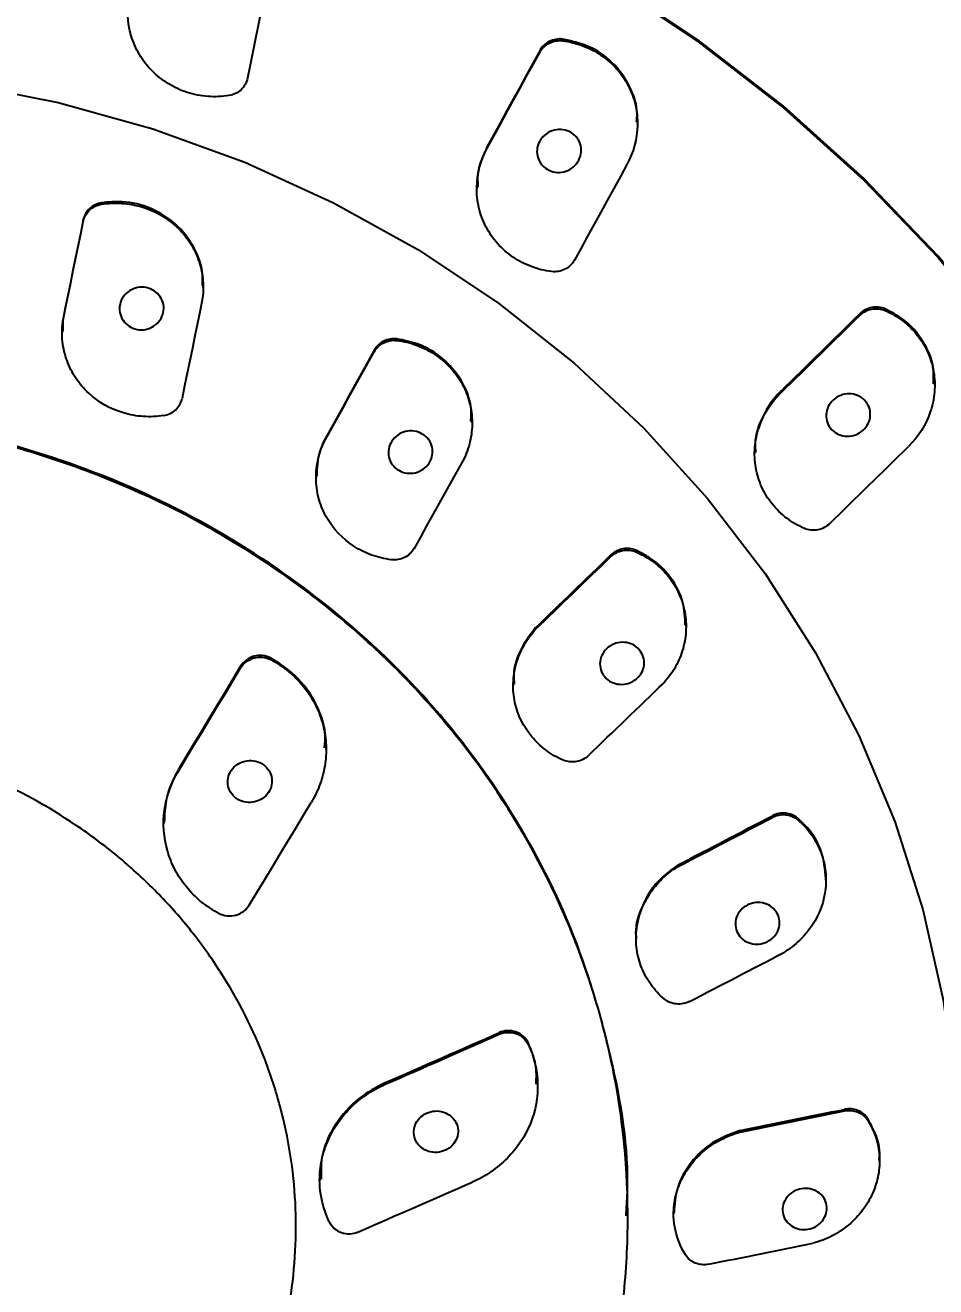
# Model space of a CAD drawing. Header units: millimetres. Extents: x 789 to 1209, y -1278 to -684.
# Drawn here: x 940.89 to 956.12, y -772.09 to -750.98 of the extents above; entities that cross this region are included whole.
import ezdxf

# ---------------------------------------------------------------- set-up
doc = ezdxf.new("R2010")
doc.units = ezdxf.units.MM
doc.header["$LTSCALE"] = 0.1
doc.layers.get('0').update_dxf_attribs({"lineweight": 13})
doc.layers.add('DIM', color=3, linetype='Continuous', lineweight=9)
doc.styles.get("Standard").update_dxf_attribs({"font": 'arial.ttf'})
doc.dimstyles.new('ISO-25', dxfattribs={"dimtxt": 2.5, "dimasz": 2.5, "dimexe": 1.25, "dimexo": 0.625, "dimtad": 1, "dimlfac": 1.333333, "dimtxsty": 'Standard', "dimcen": 2.5, "dimadec": 0, "dimazin": 0, "dimtfac": 1, "dimtmove": 0, "dimatfit": 3, "dimfxl": 0, "dimarcsym": 0})

# ---------------------------------------------------------------- blocks, each defined once
blk = doc.blocks.new('*D17')
at = {"layer": 'Defpoints', "color": 0}
for p in [(900.052, -721.185), (973.025, -768.853), (900.052, -770.21)]:
    blk.add_point(p, dxfattribs=at)
at = {"layer": 'DIM', "color": 0, "linetype": 'ByBlock', "lineweight": -2}
for p, q in [((900.052, -769.585), (900.052, -719.935)), ((973.025, -768.228), (973.025, -719.935)), ((969.025, -721.185), (904.052, -721.185))]:
    blk.add_line(p, q, dxfattribs=at)
at = {"layer": 'DIM', "color": 0}
for points in [[(904.052, -720.519), (904.052, -721.852), (900.052, -721.185)], [(969.025, -720.519), (969.025, -721.852), (973.025, -721.185)]]:
    blk.add_solid(points, dxfattribs=at)
at = {"layer": 'DIM', "color": 0, "insert": (924.73, -718.518), "char_height": 4, "attachment_point": 5}
blk.add_mtext('97', dxfattribs=at)
blk = doc.blocks.new('*D20')
at = {"layer": 'Defpoints', "color": 0}
for p in [(936.602, -731.925), (975.867, -731.925), (946.715, -906.804)]:
    blk.add_point(p, dxfattribs=at)
at = {"layer": 'DIM', "color": 0, "linetype": 'ByBlock', "lineweight": -2}
for p, q in [((937.227, -731.925), (977.117, -731.925)), ((975.867, -902.804), (975.867, -735.925)), ((947.34, -906.804), (977.117, -906.804))]:
    blk.add_line(p, q, dxfattribs=at)
at = {"layer": 'DIM', "color": 0}
for points in [[(975.2, -735.925), (976.533, -735.925), (975.867, -731.925)], [(975.2, -902.804), (976.533, -902.804), (975.867, -906.804)]]:
    blk.add_solid(points, dxfattribs=at)
at = {"layer": 'DIM', "color": 0, "insert": (973.2, -819.364), "char_height": 4, "attachment_point": 5, "rotation": 90}
blk.add_mtext('228', dxfattribs=at)

msp = doc.modelspace()

# ---------------------------------------------------------------- linework, layer by layer
at = {"color": 7, "linetype": 'Continuous', "lineweight": 25}
for p, q in [((949.88, -751.241), (949.88, -751.214)), ((949.497, -751.435), (949.497, -751.409)), ((951.133, -752.628), (951.133, -752.601)), ((948.621, -753.037), (948.621, -753.01)), ((948.444, -753.693), (948.444, -753.72)), ((942.17, -753.976), (942.17, -753.95)), ((941.862, -754.264), (941.862, -754.238)), ((943.87, -755.369), (943.87, -755.342)), ((955.274, -755.754), (955.274, -755.727)), ((941.519, -755.922), (941.521, -756.097)), ((941.519, -755.949), (941.519, -755.922)), ((954.852, -755.835), (954.852, -755.809)), ((941.507, -756.097), (941.507, -756.124)), ((947.109, -756.256), (947.109, -756.229)), ((946.728, -756.447), (946.728, -756.42)), ((956.106, -757.004), (956.106, -756.978)), ((953.534, -757.128), (953.534, -757.101)), ((948.367, -757.635), (948.367, -757.609)), ((945.886, -757.964), (945.886, -757.938)), ((953.093, -758.126), (953.093, -758.153)), ((945.756, -758.521), (945.756, -758.548)), ((951.108, -759.793), (951.108, -759.766)), ((950.688, -759.871), (950.688, -759.844)), ((951.945, -761.041), (951.945, -761.014)), ((949.423, -761.092), (949.423, -761.065)), ((945, -761.595), (945, -761.569)), ((944.494, -761.732), (944.494, -761.706)), ((949.054, -762.004), (949.054, -762.031)), ((945.925, -763.097), (945.925, -763.07)), ((943.454, -763.459), (943.454, -763.432)), ((953.391, -764.233), (953.391, -764.206)), ((943.206, -764.317), (943.206, -764.344)), ((953.814, -764.273), (953.814, -764.247)), ((951.815, -765.054), (951.815, -765.028)), ((954.286, -765.282), (954.286, -765.256)), ((951.109, -766.238), (951.109, -766.264)), ((948.815, -767.863), (948.815, -767.837)), ((949.304, -768.028), (949.304, -768.001)), ((946.914, -768.699), (946.914, -768.672)), ((949.464, -768.721), (949.464, -768.694)), ((954.597, -769.145), (954.597, -769.118)), ((954.984, -769.299), (954.984, -769.273)), ((952.85, -769.499), (952.85, -769.472)), ((955.182, -769.984), (955.182, -769.957)), ((945.817, -770.283), (945.817, -770.31)), ((950.97, -770.929), (950.97, -770.903)), ((951.737, -770.844), (951.737, -770.871)), ((945.42, -771.078), (945.42, -771.052))]:
    msp.add_line(p, q, dxfattribs=at)
at = {"color": 7, "linetype": 'Continuous', "lineweight": 25, "flags": 128}
for points in [[(962.07, -770.089), (962.053, -769.219), (961.917, -767.483), (961.646, -765.76), (961.24, -764.061), (960.703, -762.394), (960.037, -760.768), (959.245, -759.191), (958.332, -757.673), (957.304, -756.221), (956.164, -754.843), (954.919, -753.547), (953.577, -752.338), (952.143, -751.225), (950.627, -750.212), (949.035, -749.305), (947.377, -748.509), (945.66, -747.828), (943.895, -747.266), (942.091, -746.825), (940.257, -746.509), (938.404, -746.319), (936.54, -746.255)], [(944.967, -750.097), (944.923, -750.319), (944.878, -750.541), (944.833, -750.762), (944.789, -750.984), (944.744, -751.205), (944.699, -751.426), (944.655, -751.648), (944.61, -751.869)], [(950.627, -750.238), (952.143, -751.251), (953.577, -752.365), (954.919, -753.573), (956.164, -754.87), (957.304, -756.248), (958.332, -757.7), (959.245, -759.218), (960.037, -760.795), (960.703, -762.421), (961.24, -764.088), (961.646, -765.787), (961.917, -767.509), (962.053, -769.246), (962.053, -770.987), (961.917, -772.723)], [(949.497, -751.409), (949.388, -751.609), (949.278, -751.81), (949.169, -752.01), (949.059, -752.21), (948.95, -752.41), (948.84, -752.61), (948.73, -752.81), (948.621, -753.01)], [(948.621, -753.037), (948.73, -752.837), (948.84, -752.637), (948.95, -752.437), (949.059, -752.237), (949.169, -752.037), (949.278, -751.836), (949.388, -751.636), (949.497, -751.435)], [(939.829, -751.958), (941.445, -752.274), (943.028, -752.714), (944.566, -753.275), (946.05, -753.952), (947.468, -754.741), (948.812, -755.637), (950.072, -756.633), (951.24, -757.723), (952.307, -758.9), (953.267, -760.154), (954.112, -761.479), (954.837, -762.864), (955.438, -764.3), (955.909, -765.777), (956.248, -767.286), (956.452, -768.816), (956.52, -770.356), (956.452, -771.897), (956.248, -773.427)], [(950.956, -753.312), (950.847, -753.512), (950.737, -753.712), (950.628, -753.911), (950.518, -754.111), (950.409, -754.311), (950.299, -754.511), (950.189, -754.71), (950.08, -754.91)], [(941.862, -754.238), (941.819, -754.448), (941.776, -754.659), (941.733, -754.87), (941.69, -755.08), (941.647, -755.291), (941.605, -755.501), (941.562, -755.712), (941.519, -755.922)], [(941.519, -755.949), (941.562, -755.738), (941.605, -755.528), (941.647, -755.317), (941.69, -755.107), (941.733, -754.896), (941.776, -754.686), (941.819, -754.475), (941.862, -754.264)], [(943.858, -755.544), (943.816, -755.754), (943.773, -755.965), (943.73, -756.175), (943.687, -756.385), (943.644, -756.595), (943.601, -756.805), (943.558, -757.015), (943.515, -757.225)], [(946.728, -756.42), (946.622, -756.61), (946.517, -756.8), (946.412, -756.99), (946.307, -757.179), (946.202, -757.369), (946.096, -757.559), (945.991, -757.748), (945.886, -757.938)], [(945.886, -757.964), (945.991, -757.775), (946.096, -757.585), (946.202, -757.396), (946.307, -757.206), (946.412, -757.016), (946.517, -756.826), (946.622, -756.636), (946.728, -756.447)], [(948.237, -758.22), (948.132, -758.409), (948.027, -758.599), (947.922, -758.788), (947.817, -758.978), (947.711, -759.167), (947.606, -759.356), (947.501, -759.545), (947.396, -759.734)], [(944.494, -761.706), (944.364, -761.922), (944.234, -762.138), (944.104, -762.354), (943.974, -762.57), (943.844, -762.786), (943.714, -763.001), (943.584, -763.217), (943.454, -763.432)], [(943.454, -763.459), (943.584, -763.243), (943.714, -763.028), (943.844, -762.812), (943.974, -762.596), (944.104, -762.38), (944.234, -762.165), (944.364, -761.948), (944.494, -761.732)], [(944.636, -765.704), (944.766, -765.49), (944.897, -765.275), (945.027, -765.06), (945.157, -764.845), (945.287, -764.63), (945.417, -764.414), (945.547, -764.199), (945.677, -763.984)]]:
    msp.add_lwpolyline(points, dxfattribs=at)
at = {"color": 7, "linetype": 'Continuous', "lineweight": 25}
for centre, radius, start, end in [((446.906, -239.307), 724.419, 314.375513, 314.521525), ((446.937, -239.357), 724.381, 314.375021, 314.521039), ((450.233, -242.595), 721.897, 314.292178, 314.438492), ((456.689, -249.349), 710.381, 313.917355, 314.059184), ((456.685, -249.363), 710.392, 313.91684, 314.058665), ((459.227, -251.86), 708.965, 313.842471, 313.984404), ((680.976, -243.357), 587.787, 297.43733, 297.610599), ((677.877, -237.423), 594.506, 297.437679, 297.608989), ((678.896, -239.239), 594.517, 297.346897, 297.518062), ((718.82, -246.865), 569.482, 293.61133, 293.82023), ((718.811, -246.859), 569.515, 293.61079, 293.81967), ((847.191, -243.015), 536.955, 281.34839, 281.53864), ((847.448, -244.261), 535.709, 281.34713, 281.53781), ((719.911, -249.188), 569.024, 293.46233, 293.67116), ((847.622, -245.22), 536.799, 281.24729, 281.43752)]:
    msp.add_arc(centre, radius, start, end, dxfattribs=at)
at = {"color": 7, "linetype": 'Continuous'}
for points, knots in [([(972.945, -767.212), (973.03, -766.152), (973.034, -766.051), (973.04, -765.84), (973.042, -765.728), (973.044, -765.394), (973.041, -765.174), (973.019, -764.523), (972.99, -764.101), (972.92, -763.338), (972.882, -762.996), (972.801, -762.319), (972.757, -761.979), (972.612, -760.953), (972.496, -760.262), (972.209, -758.875), (972.041, -758.188), (971.539, -756.39), (971.169, -755.291), (970.31, -753.127), (969.822, -752.065), (968.735, -749.995), (968.136, -748.987), (966.183, -746.055), (964.67, -744.226), (961.289, -740.892), (959.421, -739.388), (955.09, -736.556), (952.581, -735.293), (948.681, -733.848), (947.38, -733.443), (945.142, -732.877), (944.218, -732.68), (942.502, -732.374), (941.706, -732.256), (940.312, -732.1), (939.715, -732.05), (938.547, -731.982), (937.975, -731.962), (937.141, -731.938), (936.87, -731.931), (936.602, -731.925)], [0.0007474, 0.0007474, 0.0007474, 0.0007474, 0.0056242, 0.0056242, 0.0112484, 0.0112484, 0.0224968, 0.0224968, 0.0449937, 0.0449937, 0.0644598, 0.0644598, 0.083926, 0.083926, 0.1228583, 0.1228583, 0.1617906, 0.1617906, 0.2259615, 0.2259615, 0.2901324, 0.2901324, 0.3543033, 0.3543033, 0.4826451, 0.4826451, 0.6109869, 0.6109869, 0.759405, 0.759405, 0.8312326, 0.8312326, 0.8811323, 0.8811323, 0.9233905, 0.9233905, 0.9541634, 0.9541634, 0.9849363, 0.9849363, 1, 1, 1, 1]), ([(965.772, -790.106), (967.514, -787.92), (968.975, -785.537), (971.392, -780.213), (972.264, -777.242), (973.142, -771.183), (973.144, -768.098), (972.281, -762.037), (971.413, -759.064), (968.876, -753.443), (967.205, -750.796), (963.186, -746.015), (960.837, -743.881), (955.631, -740.27), (952.773, -738.795), (946.75, -736.599), (943.584, -735.879), (937.165, -735.243), (933.909, -735.327), (927.536, -736.292), (924.416, -737.174), (918.529, -739.677), (915.76, -741.299), (910.772, -745.173), (908.55, -747.428), (905.134, -751.987), (903.827, -754.221), (901.77, -758.905), (901.018, -761.357), (900.11, -766.36), (899.954, -768.908), (900.275, -774.531), (900.901, -777.594), (902.999, -783.451), (904.473, -786.241), (906.634, -789.238), (906.965, -789.675), (907.307, -790.105)], [0, 0, 0, 0, 0.054009, 0.054009, 0.114305, 0.114305, 0.174602, 0.174602, 0.234899, 0.234899, 0.295196, 0.295196, 0.355492, 0.355492, 0.415789, 0.415789, 0.476086, 0.476086, 0.536382, 0.536382, 0.596679, 0.596679, 0.656976, 0.656976, 0.717273, 0.717273, 0.767318, 0.767318, 0.817363, 0.817363, 0.867408, 0.867408, 0.928397, 0.928397, 0.989385, 0.989385, 1, 1, 1, 1])]:
    msp.add_open_spline(points, degree=3, knots=knots, dxfattribs=at)
at = {"color": 7, "linetype": 'Continuous', "lineweight": 25}
for points, knots in [([(963.817, -788.548), (965.685, -786.203), (967.204, -783.615), (969.429, -778.151), (970.134, -775.275), (970.678, -769.451), (970.516, -766.505), (969.338, -760.764), (968.321, -757.97), (965.51, -752.747), (963.715, -750.318), (959.484, -746.008), (957.048, -744.129), (951.719, -741.06), (948.826, -739.872), (942.802, -738.278), (939.671, -737.871), (933.41, -737.871), (930.28, -738.277), (924.256, -739.872), (921.363, -741.06), (916.033, -744.128), (913.597, -746.008), (909.366, -750.317), (907.571, -752.746), (904.76, -757.969), (903.743, -760.763), (902.564, -766.504), (902.402, -769.45), (902.946, -775.274), (903.651, -778.15), (905.876, -783.614), (907.394, -786.202), (909.263, -788.547)], [0, 0, 0, 0, 0.0625, 0.0625, 0.125, 0.125, 0.1875, 0.1875, 0.25, 0.25, 0.3125, 0.3125, 0.375, 0.375, 0.4375, 0.4375, 0.5, 0.5, 0.5625, 0.5625, 0.625, 0.625, 0.6875, 0.6875, 0.75, 0.75, 0.8125, 0.8125, 0.875, 0.875, 0.9375, 0.9375, 1, 1, 1, 1]), ([(944.3, -752.159), (944.183, -752.178), (944.065, -752.182), (943.83, -752.164), (943.713, -752.141), (943.491, -752.07), (943.383, -752.02), (943.184, -751.898), (943.094, -751.826), (942.931, -751.662), (942.86, -751.57), (942.743, -751.373), (942.697, -751.266), (942.599, -750.939), (942.589, -750.704), (942.634, -750.48)], [0, 0, 0, 0, 0.125, 0.125, 0.25, 0.25, 0.375, 0.375, 0.5, 0.5, 0.625, 0.625, 0.75, 0.75, 1, 1, 1, 1]), ([(949.88, -751.214), (949.804, -751.205), (949.726, -751.219), (949.59, -751.288), (949.534, -751.342), (949.497, -751.409)], [0, 0, 0, 0, 0.5, 0.5, 1, 1, 1, 1]), ([(949.497, -751.435), (949.534, -751.369), (949.59, -751.315), (949.726, -751.246), (949.804, -751.231), (949.88, -751.241)], [0, 0, 0, 0, 0.5, 0.5, 1, 1, 1, 1]), ([(951.116, -752.6), (951.121, -752.554), (951.143, -752.346), (951.013, -751.985), (950.734, -751.591), (950.335, -751.312), (950.027, -751.246), (949.88, -751.214)], [0, 0, 0, 0, 0.068898, 0.308833, 0.547063, 0.783774, 1, 1, 1, 1]), ([(949.88, -751.241), (949.998, -751.256), (950.111, -751.284), (950.329, -751.366), (950.433, -751.42), (950.623, -751.551), (950.71, -751.628), (950.863, -751.8), (950.927, -751.893), (951.032, -752.096), (951.072, -752.204), (951.123, -752.425), (951.135, -752.54), (951.129, -752.881), (951.067, -753.109), (950.956, -753.312)], [0, 0, 0, 0, 0.125, 0.125, 0.25, 0.25, 0.375, 0.375, 0.5, 0.5, 0.625, 0.625, 0.75, 0.75, 1, 1, 1, 1]), ([(944.61, -751.869), (944.595, -751.942), (944.557, -752.009), (944.448, -752.113), (944.376, -752.148), (944.3, -752.159)], [0, 0, 0, 0, 0.5, 0.5, 1, 1, 1, 1]), ([(949.757, -753.439), (949.66, -753.425), (949.573, -753.372), (949.462, -753.221), (949.44, -753.122), (949.475, -752.938), (949.53, -752.852), (949.69, -752.74), (949.791, -752.716), (949.982, -752.744), (950.07, -752.797), (950.181, -752.948), (950.203, -753.046), (950.168, -753.233), (950.112, -753.318), (949.954, -753.429), (949.853, -753.453), (949.757, -753.439)], [0, 0, 0, 0, 0.125, 0.125, 0.25, 0.25, 0.375, 0.375, 0.5, 0.5, 0.625, 0.625, 0.75, 0.75, 0.875, 0.875, 1, 1, 1, 1]), ([(948.621, -753.01), (948.55, -753.158), (948.445, -753.378), (948.46, -753.615), (948.465, -753.693)], [0, 0, 0, 0, 0.671093, 1, 1, 1, 1]), ([(949.697, -755.103), (949.58, -755.088), (949.466, -755.06), (949.249, -754.979), (949.144, -754.924), (948.954, -754.794), (948.867, -754.718), (948.715, -754.546), (948.65, -754.453), (948.545, -754.25), (948.506, -754.143), (948.454, -753.923), (948.442, -753.808), (948.449, -753.467), (948.51, -753.239), (948.621, -753.037)], [0, 0, 0, 0, 0.125, 0.125, 0.25, 0.25, 0.375, 0.375, 0.5, 0.5, 0.625, 0.625, 0.75, 0.75, 1, 1, 1, 1]), ([(942.17, -753.95), (942.094, -753.962), (942.024, -753.996), (941.915, -754.098), (941.877, -754.165), (941.862, -754.238)], [0, 0, 0, 0, 0.5, 0.5, 1, 1, 1, 1]), ([(941.862, -754.264), (941.877, -754.192), (941.914, -754.125), (942.024, -754.023), (942.094, -753.988), (942.17, -753.976)], [0, 0, 0, 0, 0.5, 0.5, 1, 1, 1, 1]), ([(943.857, -755.342), (943.859, -755.277), (943.866, -755.051), (943.727, -754.678), (943.427, -754.29), (943.005, -754.025), (942.564, -753.915), (942.284, -753.94), (942.17, -753.95)], [0, 0, 0, 0, 0.080063, 0.277126, 0.473709, 0.669501, 0.864704, 1, 1, 1, 1]), ([(942.17, -753.976), (942.284, -753.959), (942.397, -753.954), (942.623, -753.969), (942.737, -753.99), (943.06, -754.087), (943.261, -754.201), (943.505, -754.428), (943.577, -754.514), (943.699, -754.696), (943.749, -754.795), (943.824, -755.002), (943.849, -755.108), (943.873, -755.325), (943.872, -755.436), (943.858, -755.544)], [0, 0, 0, 0, 0.125, 0.125, 0.25, 0.25, 0.5, 0.5, 0.625, 0.625, 0.75, 0.75, 0.875, 0.875, 1, 1, 1, 1]), ([(950.08, -754.91), (950.044, -754.975), (949.987, -755.029), (949.851, -755.098), (949.773, -755.112), (949.697, -755.103)], [0, 0, 0, 0, 0.5, 0.5, 1, 1, 1, 1]), ([(942.629, -756.016), (942.548, -755.964), (942.492, -755.88), (942.457, -755.698), (942.479, -755.599), (942.588, -755.445), (942.674, -755.389), (942.866, -755.352), (942.968, -755.372), (943.128, -755.476), (943.185, -755.56), (943.22, -755.742), (943.199, -755.84), (943.088, -755.996), (943.001, -756.052), (942.811, -756.088), (942.709, -756.069), (942.629, -756.016)], [0, 0, 0, 0, 0.125, 0.125, 0.25, 0.25, 0.375, 0.375, 0.5, 0.5, 0.625, 0.625, 0.75, 0.75, 0.875, 0.875, 1, 1, 1, 1]), ([(955.274, -755.727), (955.204, -755.697), (955.127, -755.689), (954.977, -755.718), (954.906, -755.755), (954.852, -755.809)], [0, 0, 0, 0, 0.5, 0.5, 1, 1, 1, 1]), ([(954.852, -755.835), (954.906, -755.782), (954.976, -755.745), (955.126, -755.716), (955.204, -755.724), (955.274, -755.754)], [0, 0, 0, 0, 0.5, 0.5, 1, 1, 1, 1]), ([(956.085, -756.978), (956.088, -756.884), (956.094, -756.629), (955.917, -756.246), (955.628, -755.912), (955.379, -755.782), (955.274, -755.727)], [0, 0, 0, 0, 0.17817, 0.479768, 0.779588, 1, 1, 1, 1]), ([(955.274, -755.754), (955.381, -755.8), (955.479, -755.858), (955.661, -755.997), (955.744, -756.078), (955.884, -756.254), (955.943, -756.352), (956.035, -756.558), (956.068, -756.666), (956.106, -756.888), (956.11, -757.003), (956.092, -757.228), (956.068, -757.342), (955.959, -757.666), (955.831, -757.868), (955.664, -758.031)], [0, 0, 0, 0, 0.125, 0.125, 0.25, 0.25, 0.375, 0.375, 0.5, 0.5, 0.625, 0.625, 0.75, 0.75, 1, 1, 1, 1]), ([(943.207, -757.512), (943.094, -757.53), (942.98, -757.535), (942.754, -757.52), (942.641, -757.499), (942.317, -757.403), (942.117, -757.289), (941.873, -757.063), (941.8, -756.977), (941.678, -756.795), (941.628, -756.696), (941.553, -756.49), (941.528, -756.384), (941.504, -756.167), (941.505, -756.057), (941.519, -755.949)], [0, 0, 0, 0, 0.125, 0.125, 0.25, 0.25, 0.5, 0.5, 0.625, 0.625, 0.75, 0.75, 0.875, 0.875, 1, 1, 1, 1]), ([(947.109, -756.229), (947.033, -756.22), (946.956, -756.233), (946.82, -756.301), (946.764, -756.355), (946.728, -756.42)], [0, 0, 0, 0, 0.5, 0.5, 1, 1, 1, 1]), ([(946.728, -756.447), (946.764, -756.381), (946.82, -756.328), (946.955, -756.26), (947.033, -756.246), (947.109, -756.256)], [0, 0, 0, 0, 0.5, 0.5, 1, 1, 1, 1]), ([(948.346, -757.609), (948.35, -757.529), (948.362, -757.289), (948.201, -756.909), (947.891, -756.538), (947.502, -756.306), (947.224, -756.252), (947.109, -756.229)], [0, 0, 0, 0, 0.118949, 0.357075, 0.594247, 0.830693, 1, 1, 1, 1]), ([(947.109, -756.256), (947.222, -756.27), (947.332, -756.296), (947.542, -756.373), (947.644, -756.424), (947.923, -756.606), (948.079, -756.77), (948.241, -757.054), (948.285, -757.157), (948.344, -757.365), (948.362, -757.473), (948.37, -757.691), (948.362, -757.8), (948.318, -758.014), (948.283, -758.12), (948.237, -758.22)], [0, 0, 0, 0, 0.125, 0.125, 0.25, 0.25, 0.5, 0.5, 0.625, 0.625, 0.75, 0.75, 0.875, 0.875, 1, 1, 1, 1]), ([(943.207, -757.512), (943.283, -757.5), (943.353, -757.466), (943.463, -757.364), (943.501, -757.296), (943.515, -757.225)], [0, 0, 0, 0, 0.5, 0.5, 1, 1, 1, 1]), ([(953.925, -759.401), (953.818, -759.354), (953.719, -759.296), (953.538, -759.159), (953.455, -759.078), (953.315, -758.902), (953.255, -758.804), (953.163, -758.598), (953.131, -758.491), (953.093, -758.269), (953.088, -758.155), (953.106, -757.93), (953.13, -757.817), (953.24, -757.492), (953.367, -757.291), (953.534, -757.128)], [0, 0, 0, 0, 0.125, 0.125, 0.25, 0.25, 0.375, 0.375, 0.5, 0.5, 0.625, 0.625, 0.75, 0.75, 1, 1, 1, 1]), ([(953.534, -757.101), (953.529, -757.106), (953.406, -757.228), (953.215, -757.509), (953.083, -757.874), (953.105, -758.079), (953.11, -758.125)], [0, 0, 0, 0, 0.0184731, 0.4477386, 0.8762711, 1, 1, 1, 1]), ([(954.468, -757.814), (954.384, -757.769), (954.322, -757.69), (954.276, -757.512), (954.292, -757.412), (954.391, -757.25), (954.474, -757.188), (954.663, -757.136), (954.765, -757.147), (954.931, -757.237), (954.994, -757.316), (955.041, -757.494), (955.026, -757.593), (954.925, -757.757), (954.842, -757.819), (954.655, -757.87), (954.552, -757.86), (954.468, -757.814)], [0, 0, 0, 0, 0.125, 0.125, 0.25, 0.25, 0.375, 0.375, 0.5, 0.5, 0.625, 0.625, 0.75, 0.75, 0.875, 0.875, 1, 1, 1, 1]), ([(950.941, -770.901), (950.95, -770.771), (951.014, -769.886), (950.73, -768.244), (950.083, -766.056), (949.007, -764.006), (947.594, -762.149), (945.858, -760.545), (943.864, -759.23), (941.658, -758.252), (939.309, -757.626), (936.88, -757.385), (934.442, -757.52), (932.064, -758.042), (929.811, -758.922), (927.753, -760.149), (925.939, -761.675), (924.433, -763.469), (923.258, -765.469), (922.491, -767.626), (922.112, -769.463), (922.15, -770.561), (922.162, -770.902)], [0, 0, 0, 0, 0.009277, 0.062972, 0.116667, 0.170362, 0.224057, 0.277752, 0.331447, 0.385141, 0.438836, 0.492531, 0.546225, 0.59992, 0.653614, 0.707309, 0.761003, 0.814698, 0.868393, 0.922088, 0.975782, 1, 1, 1, 1]), ([(930.919, -783.326), (930.041, -782.98), (929.214, -782.559), (928.048, -781.82), (927.671, -781.556), (926.943, -780.991), (926.591, -780.689), (925.595, -779.746), (925.005, -779.064), (924.227, -777.962), (923.985, -777.579), (923.543, -776.794), (923.344, -776.394), (922.814, -775.173), (922.547, -774.332), (922.279, -773.028), (922.212, -772.587), (922.127, -771.709), (922.088, -770.832), (922.14, -769.956), (922.214, -769.299), (922.245, -769.08), (922.318, -768.643), (922.361, -768.424), (922.601, -767.339), (922.881, -766.502), (923.43, -765.289), (923.635, -764.892), (924.089, -764.113), (924.337, -763.733), (925.132, -762.641), (925.733, -761.967), (926.742, -761.038), (927.099, -760.741), (927.836, -760.185), (928.217, -759.926), (929.395, -759.203), (930.228, -758.793), (931.551, -758.292), (931.999, -758.146), (932.903, -757.896), (933.36, -757.793), (934.283, -757.628), (934.75, -757.566), (935.692, -757.485), (936.17, -757.467), (937.59, -757.476), (938.525, -757.568), (939.91, -757.834), (940.369, -757.944), (941.279, -758.208), (941.723, -758.36), (943.024, -758.873), (943.85, -759.291), (945.028, -760.035), (945.41, -760.303), (946.136, -760.867), (946.829, -761.462), (947.456, -762.115), (948.05, -762.799), (948.332, -763.158), (949.115, -764.269), (949.553, -765.046), (950.084, -766.265), (950.241, -766.681), (950.443, -767.318), (950.505, -767.533), (950.617, -767.963), (950.668, -768.179), (950.89, -769.26), (950.976, -770.133), (950.967, -771.454), (950.941, -771.899), (950.841, -772.78), (950.769, -773.214), (950.484, -774.503), (950.206, -775.342), (949.651, -776.569), (949.445, -776.968), (948.995, -777.741), (948.75, -778.116), (948.223, -778.842), (947.941, -779.193), (947.336, -779.872), (947.012, -780.2), (946.001, -781.131), (945.27, -781.683), (944.09, -782.408), (943.683, -782.633), (942.84, -783.047), (942.41, -783.233), (941.101, -783.73), (940.2, -783.979), (938.805, -784.23), (938.331, -784.293), (937.389, -784.373), (936.919, -784.392), (935.979, -784.386), (935.509, -784.362), (934.571, -784.271), (934.102, -784.203), (932.703, -783.935), (931.797, -783.673), (930.919, -783.326)], [0, 0, 0, 0, 0.03125, 0.03125, 0.046875, 0.046875, 0.0625, 0.0625, 0.09375, 0.09375, 0.109375, 0.109375, 0.125, 0.125, 0.15625, 0.15625, 0.171875, 0.171875, 0.1875, 0.203125, 0.203125, 0.210937, 0.210937, 0.21875, 0.21875, 0.25, 0.25, 0.265625, 0.265625, 0.28125, 0.28125, 0.3125, 0.3125, 0.328125, 0.328125, 0.34375, 0.34375, 0.375, 0.375, 0.390625, 0.390625, 0.40625, 0.40625, 0.421875, 0.421875, 0.4375, 0.4375, 0.46875, 0.46875, 0.484375, 0.484375, 0.5, 0.5, 0.53125, 0.53125, 0.546875, 0.546875, 0.5625, 0.578125, 0.578125, 0.59375, 0.59375, 0.625, 0.625, 0.640625, 0.640625, 0.648437, 0.648437, 0.65625, 0.65625, 0.6875, 0.6875, 0.703125, 0.703125, 0.71875, 0.71875, 0.75, 0.75, 0.765625, 0.765625, 0.78125, 0.78125, 0.796875, 0.796875, 0.8125, 0.8125, 0.84375, 0.84375, 0.859375, 0.859375, 0.875, 0.875, 0.90625, 0.90625, 0.921875, 0.921875, 0.9375, 0.9375, 0.953125, 0.953125, 0.96875, 0.96875, 1, 1, 1, 1]), ([(947.109, -758.408), (947.032, -758.352), (946.981, -758.266), (946.957, -758.083), (946.985, -757.986), (947.104, -757.837), (947.194, -757.786), (947.387, -757.759), (947.487, -757.784), (947.64, -757.895), (947.692, -757.981), (947.715, -758.164), (947.688, -758.261), (947.568, -758.41), (947.478, -758.461), (947.287, -758.488), (947.186, -758.464), (947.109, -758.408)], [0, 0, 0, 0, 0.125, 0.125, 0.25, 0.25, 0.375, 0.375, 0.5, 0.5, 0.625, 0.625, 0.75, 0.75, 0.875, 0.875, 1, 1, 1, 1]), ([(947.014, -759.924), (946.901, -759.91), (946.792, -759.883), (946.581, -759.807), (946.479, -759.756), (946.201, -759.575), (946.045, -759.411), (945.882, -759.128), (945.839, -759.026), (945.779, -758.818), (945.761, -758.71), (945.753, -758.492), (945.762, -758.384), (945.805, -758.17), (945.84, -758.064), (945.886, -757.964)], [0, 0, 0, 0, 0.125, 0.125, 0.25, 0.25, 0.5, 0.5, 0.625, 0.625, 0.75, 0.75, 0.875, 0.875, 1, 1, 1, 1]), ([(945.886, -757.938), (945.86, -757.998), (945.78, -758.185), (945.772, -758.386), (945.767, -758.522)], [0, 0, 0, 0, 0.325634, 1, 1, 1, 1]), ([(954.347, -759.32), (954.292, -759.374), (954.222, -759.41), (954.073, -759.438), (953.994, -759.43), (953.925, -759.401)], [0, 0, 0, 0, 0.5, 0.5, 1, 1, 1, 1]), ([(947.396, -759.734), (947.36, -759.799), (947.303, -759.852), (947.168, -759.92), (947.09, -759.933), (947.014, -759.924)], [0, 0, 0, 0, 0.5, 0.5, 1, 1, 1, 1]), ([(951.108, -759.766), (951.039, -759.736), (950.962, -759.728), (950.813, -759.756), (950.742, -759.792), (950.688, -759.844)], [0, 0, 0, 0, 0.5, 0.5, 1, 1, 1, 1]), ([(950.688, -759.871), (950.742, -759.818), (950.812, -759.783), (950.961, -759.755), (951.039, -759.763), (951.108, -759.793)], [0, 0, 0, 0, 0.5, 0.5, 1, 1, 1, 1]), ([(951.932, -761.016), (951.927, -760.889), (951.916, -760.604), (951.702, -760.205), (951.409, -759.916), (951.186, -759.805), (951.108, -759.766)], [0, 0, 0, 0, 0.239447, 0.539668, 0.839086, 1, 1, 1, 1]), ([(951.108, -759.793), (951.212, -759.838), (951.307, -759.893), (951.484, -760.024), (951.565, -760.101), (951.774, -760.351), (951.871, -760.551), (951.939, -760.868), (951.948, -760.977), (951.941, -761.193), (951.924, -761.301), (951.865, -761.513), (951.824, -761.614), (951.717, -761.807), (951.651, -761.899), (951.577, -761.982)], [0, 0, 0, 0, 0.125, 0.125, 0.25, 0.25, 0.5, 0.5, 0.625, 0.625, 0.75, 0.75, 0.875, 0.875, 1, 1, 1, 1]), ([(949.891, -763.276), (949.788, -763.232), (949.692, -763.177), (949.516, -763.046), (949.434, -762.969), (949.226, -762.719), (949.128, -762.52), (949.061, -762.204), (949.051, -762.095), (949.058, -761.879), (949.075, -761.771), (949.134, -761.56), (949.176, -761.459), (949.283, -761.266), (949.348, -761.175), (949.423, -761.092)], [0, 0, 0, 0, 0.125, 0.125, 0.25, 0.25, 0.5, 0.5, 0.625, 0.625, 0.75, 0.75, 0.875, 0.875, 1, 1, 1, 1]), ([(949.423, -761.065), (949.343, -761.172), (949.165, -761.409), (949.046, -761.748), (949.067, -761.954), (949.072, -762.003)], [0, 0, 0, 0, 0.385142, 0.854416, 1, 1, 1, 1]), ([(950.73, -761.985), (950.64, -761.951), (950.568, -761.882), (950.496, -761.713), (950.497, -761.613), (950.573, -761.442), (950.646, -761.371), (950.828, -761.297), (950.931, -761.295), (951.109, -761.363), (951.182, -761.432), (951.254, -761.601), (951.254, -761.699), (951.177, -761.872), (951.103, -761.943), (950.924, -762.016), (950.82, -762.019), (950.73, -761.985)], [0, 0, 0, 0, 0.125, 0.125, 0.25, 0.25, 0.375, 0.375, 0.5, 0.5, 0.625, 0.625, 0.75, 0.75, 0.875, 0.875, 1, 1, 1, 1]), ([(945, -761.569), (944.915, -761.524), (944.812, -761.513), (944.626, -761.563), (944.543, -761.625), (944.494, -761.706)], [0, 0, 0, 0, 0.5, 0.5, 1, 1, 1, 1]), ([(944.494, -761.732), (944.543, -761.651), (944.626, -761.59), (944.812, -761.539), (944.916, -761.551), (945, -761.595)], [0, 0, 0, 0, 0.5, 0.5, 1, 1, 1, 1]), ([(945.9, -763.069), (945.906, -762.993), (945.928, -762.719), (945.745, -762.267), (945.417, -761.829), (945.122, -761.645), (945, -761.569)], [0, 0, 0, 0, 0.125328, 0.448757, 0.771666, 1, 1, 1, 1]), ([(945, -761.595), (945.106, -761.652), (945.204, -761.717), (945.385, -761.866), (945.469, -761.95), (945.617, -762.13), (945.68, -762.227), (945.787, -762.431), (945.831, -762.54), (945.893, -762.76), (945.913, -762.873), (945.929, -763.103), (945.925, -763.219), (945.893, -763.446), (945.865, -763.559), (945.787, -763.779), (945.737, -763.884), (945.677, -763.984)], [0, 0, 0, 0, 0.125, 0.125, 0.25, 0.25, 0.375, 0.375, 0.5, 0.5, 0.625, 0.625, 0.75, 0.75, 0.875, 0.875, 1, 1, 1, 1]), ([(932.732, -778.561), (932.202, -778.327), (931.706, -778.047), (931.01, -777.564), (930.786, -777.393), (930.354, -777.027), (930.146, -776.833), (929.561, -776.228), (929.217, -775.794), (928.77, -775.098), (928.632, -774.857), (928.383, -774.363), (928.272, -774.112), (927.981, -773.348), (927.84, -772.825), (927.713, -772.016), (927.684, -771.743), (927.656, -771.202), (927.657, -770.662), (927.715, -770.124), (927.8, -769.588), (927.858, -769.32), (928.072, -768.527), (928.268, -768.019), (928.64, -767.286), (928.777, -767.047), (929.078, -766.58), (929.242, -766.352), (929.761, -765.701), (930.15, -765.301), (930.797, -764.755), (931.025, -764.581), (931.494, -764.257), (931.735, -764.107), (932.48, -763.692), (933.004, -763.461), (934.108, -763.093), (934.672, -762.963), (935.53, -762.845), (935.819, -762.818), (936.401, -762.792), (936.695, -762.792), (937.568, -762.833), (938.14, -762.913), (938.984, -763.11), (939.263, -763.189), (939.815, -763.374), (940.083, -763.478), (940.869, -763.826), (941.365, -764.103), (942.068, -764.59), (942.295, -764.764), (942.726, -765.129), (943.135, -765.511), (943.502, -765.929), (943.848, -766.364), (944.01, -766.592), (944.461, -767.294), (944.708, -767.783), (945, -768.545), (945.084, -768.805), (945.226, -769.333), (945.283, -769.602), (945.41, -770.406), (945.438, -770.945), (945.395, -771.757), (945.366, -772.03), (945.28, -772.569), (945.223, -772.835), (945.012, -773.62), (944.817, -774.129), (944.441, -774.869), (944.303, -775.11), (944.004, -775.574), (943.682, -776.023), (943.315, -776.44), (942.924, -776.843), (942.715, -777.037), (942.067, -777.584), (941.602, -777.905), (940.608, -778.461), (940.073, -778.697), (938.981, -779.061), (938.42, -779.192), (937.555, -779.312), (937.262, -779.339), (936.68, -779.365), (936.101, -779.365), (935.525, -779.312), (934.951, -779.232), (934.664, -779.179), (933.812, -778.98), (933.262, -778.796), (932.732, -778.561)], [0, 0, 0, 0, 0.03125, 0.03125, 0.046875, 0.046875, 0.0625, 0.0625, 0.09375, 0.09375, 0.109375, 0.109375, 0.125, 0.125, 0.15625, 0.15625, 0.171875, 0.171875, 0.1875, 0.203125, 0.203125, 0.21875, 0.21875, 0.25, 0.25, 0.265625, 0.265625, 0.28125, 0.28125, 0.3125, 0.3125, 0.328125, 0.328125, 0.34375, 0.34375, 0.375, 0.375, 0.40625, 0.40625, 0.421875, 0.421875, 0.4375, 0.4375, 0.46875, 0.46875, 0.484375, 0.484375, 0.5, 0.5, 0.53125, 0.53125, 0.546875, 0.546875, 0.5625, 0.578125, 0.578125, 0.59375, 0.59375, 0.625, 0.625, 0.640625, 0.640625, 0.65625, 0.65625, 0.6875, 0.6875, 0.703125, 0.703125, 0.71875, 0.71875, 0.75, 0.75, 0.765625, 0.765625, 0.78125, 0.796875, 0.796875, 0.8125, 0.8125, 0.84375, 0.84375, 0.875, 0.875, 0.90625, 0.90625, 0.921875, 0.921875, 0.9375, 0.953125, 0.953125, 0.96875, 0.96875, 1, 1, 1, 1]), ([(944.42, -763.913), (944.497, -763.969), (944.598, -763.994), (944.789, -763.968), (944.88, -763.918), (944.999, -763.773), (945.027, -763.678), (945.004, -763.494), (944.953, -763.409), (944.8, -763.299), (944.7, -763.274), (944.508, -763.299), (944.417, -763.348), (944.297, -763.495), (944.269, -763.591), (944.293, -763.772), (944.343, -763.857), (944.42, -763.913)], [0, 0, 0, 0, 0.125, 0.125, 0.25, 0.25, 0.375, 0.375, 0.5, 0.5, 0.625, 0.625, 0.75, 0.75, 0.875, 0.875, 1, 1, 1, 1]), ([(950.311, -763.2), (950.257, -763.252), (950.187, -763.287), (950.038, -763.315), (949.96, -763.306), (949.891, -763.276)], [0, 0, 0, 0, 0.5, 0.5, 1, 1, 1, 1]), ([(944.131, -765.84), (944.026, -765.784), (943.928, -765.719), (943.746, -765.571), (943.662, -765.487), (943.514, -765.308), (943.451, -765.212), (943.343, -765.007), (943.3, -764.899), (943.207, -764.57), (943.19, -764.336), (943.238, -763.996), (943.266, -763.882), (943.344, -763.664), (943.393, -763.559), (943.454, -763.459)], [0, 0, 0, 0, 0.125, 0.125, 0.25, 0.25, 0.375, 0.375, 0.5, 0.5, 0.75, 0.75, 0.875, 0.875, 1, 1, 1, 1]), ([(943.454, -763.432), (943.391, -763.551), (943.243, -763.829), (943.225, -764.14), (943.216, -764.319)], [0, 0, 0, 0, 0.425308, 1, 1, 1, 1]), ([(953.814, -764.247), (953.758, -764.199), (953.687, -764.17), (953.537, -764.156), (953.459, -764.171), (953.391, -764.206)], [0, 0, 0, 0, 0.5, 0.5, 1, 1, 1, 1]), ([(953.391, -764.233), (953.459, -764.197), (953.536, -764.182), (953.686, -764.197), (953.758, -764.226), (953.814, -764.273)], [0, 0, 0, 0, 0.5, 0.5, 1, 1, 1, 1]), ([(953.814, -764.273), (953.897, -764.344), (953.972, -764.424), (954.098, -764.599), (954.15, -764.692), (954.231, -764.892), (954.259, -764.996), (954.288, -765.207), (954.29, -765.316), (954.256, -765.637), (954.18, -765.848), (953.999, -766.125), (953.927, -766.212), (953.766, -766.367), (953.678, -766.436), (953.58, -766.495)], [0, 0, 0, 0, 0.125, 0.125, 0.25, 0.25, 0.375, 0.375, 0.5, 0.5, 0.75, 0.75, 0.875, 0.875, 1, 1, 1, 1]), ([(954.285, -765.256), (954.27, -765.103), (954.239, -764.794), (954.036, -764.455), (953.867, -764.297), (953.814, -764.247)], [0, 0, 0, 0, 0.401915, 0.810344, 1, 1, 1, 1]), ([(951.815, -765.028), (951.681, -765.127), (951.412, -765.326), (951.183, -765.755), (951.082, -766.078), (951.11, -766.234), (951.11, -766.237)], [0, 0, 0, 0, 0.331342, 0.662835, 0.993454, 1, 1, 1, 1]), ([(951.581, -767.272), (951.498, -767.202), (951.423, -767.121), (951.297, -766.947), (951.245, -766.854), (951.164, -766.654), (951.136, -766.551), (951.107, -766.34), (951.105, -766.231), (951.139, -765.911), (951.215, -765.7), (951.396, -765.424), (951.468, -765.336), (951.629, -765.182), (951.717, -765.114), (951.815, -765.054)], [0, 0, 0, 0, 0.125, 0.125, 0.25, 0.25, 0.375, 0.375, 0.5, 0.5, 0.75, 0.75, 0.875, 0.875, 1, 1, 1, 1]), ([(952.989, -766.329), (952.9, -766.294), (952.829, -766.225), (952.76, -766.057), (952.763, -765.958), (952.842, -765.789), (952.917, -765.72), (953.1, -765.649), (953.203, -765.649), (953.379, -765.717), (953.451, -765.787), (953.52, -765.955), (953.518, -766.053), (953.438, -766.224), (953.362, -766.293), (953.182, -766.363), (953.078, -766.364), (952.989, -766.329)], [0, 0, 0, 0, 0.125, 0.125, 0.25, 0.25, 0.375, 0.375, 0.5, 0.5, 0.625, 0.625, 0.75, 0.75, 0.875, 0.875, 1, 1, 1, 1]), ([(944.131, -765.84), (944.216, -765.884), (944.319, -765.895), (944.505, -765.845), (944.588, -765.784), (944.636, -765.704)], [0, 0, 0, 0, 0.5, 0.5, 1, 1, 1, 1]), ([(952.004, -767.313), (951.936, -767.348), (951.859, -767.363), (951.709, -767.348), (951.637, -767.319), (951.581, -767.272)], [0, 0, 0, 0, 0.5, 0.5, 1, 1, 1, 1]), ([(949.304, -768.001), (949.264, -767.918), (949.188, -767.853), (949.008, -767.793), (948.904, -767.797), (948.815, -767.837)], [0, 0, 0, 0, 0.5, 0.5, 1, 1, 1, 1]), ([(948.815, -767.863), (948.904, -767.824), (949.008, -767.82), (949.188, -767.88), (949.264, -767.946), (949.304, -768.028)], [0, 0, 0, 0, 0.5, 0.5, 1, 1, 1, 1]), ([(949.438, -768.695), (949.442, -768.585), (949.451, -768.344), (949.356, -768.122), (949.304, -768.001)], [0, 0, 0, 0, 0.457526, 1, 1, 1, 1]), ([(949.304, -768.028), (949.353, -768.131), (949.391, -768.237), (949.445, -768.457), (949.46, -768.572), (949.469, -768.911), (949.427, -769.141), (949.298, -769.46), (949.243, -769.564), (949.113, -769.759), (949.039, -769.85), (948.873, -770.017), (948.78, -770.095), (948.583, -770.23), (948.478, -770.288), (948.366, -770.337)], [0, 0, 0, 0, 0.125, 0.125, 0.25, 0.25, 0.5, 0.5, 0.625, 0.625, 0.75, 0.75, 0.875, 0.875, 1, 1, 1, 1]), ([(945.977, -771), (945.879, -770.797), (945.824, -770.571), (945.814, -770.234), (945.823, -770.119), (945.864, -769.895), (945.896, -769.785), (945.983, -769.573), (946.038, -769.469), (946.167, -769.275), (946.241, -769.184), (946.408, -769.016), (946.501, -768.94), (946.698, -768.806), (946.803, -768.747), (946.914, -768.699)], [0, 0, 0, 0, 0.25, 0.25, 0.375, 0.375, 0.5, 0.5, 0.625, 0.625, 0.75, 0.75, 0.875, 0.875, 1, 1, 1, 1]), ([(946.914, -768.672), (946.764, -768.752), (946.43, -768.929), (946.054, -769.369), (945.831, -769.851), (945.839, -770.165), (945.842, -770.284)], [0, 0, 0, 0, 0.239285, 0.530985, 0.822363, 1, 1, 1, 1]), ([(947.514, -769.755), (947.586, -769.814), (947.684, -769.844), (947.877, -769.831), (947.971, -769.787), (948.101, -769.651), (948.136, -769.559), (948.126, -769.376), (948.081, -769.289), (947.938, -769.171), (947.84, -769.14), (947.647, -769.153), (947.553, -769.196), (947.422, -769.335), (947.387, -769.427), (947.397, -769.608), (947.441, -769.695), (947.514, -769.755)], [0, 0, 0, 0, 0.125, 0.125, 0.25, 0.25, 0.375, 0.375, 0.5, 0.5, 0.625, 0.625, 0.75, 0.75, 0.875, 0.875, 1, 1, 1, 1]), ([(954.984, -769.273), (954.946, -769.212), (954.888, -769.165), (954.751, -769.11), (954.672, -769.103), (954.597, -769.118)], [0, 0, 0, 0, 0.5, 0.5, 1, 1, 1, 1]), ([(954.597, -769.145), (954.672, -769.13), (954.75, -769.136), (954.887, -769.191), (954.946, -769.239), (954.984, -769.299)], [0, 0, 0, 0, 0.5, 0.5, 1, 1, 1, 1]), ([(955.175, -769.956), (955.177, -769.942), (955.204, -769.774), (955.126, -769.532), (955.018, -769.335), (954.984, -769.273)], [0, 0, 0, 0, 0.059752, 0.70186, 1, 1, 1, 1]), ([(952.85, -769.472), (952.692, -769.53), (952.377, -769.647), (952.014, -769.993), (951.777, -770.406), (951.755, -770.704), (951.744, -770.845)], [0, 0, 0, 0, 0.2562892, 0.5126875, 0.7684085, 1, 1, 1, 1]), ([(954.984, -769.299), (955.097, -769.479), (955.165, -769.686), (955.186, -770.003), (955.18, -770.111), (955.142, -770.321), (955.11, -770.425), (955.021, -770.625), (954.965, -770.718), (954.832, -770.894), (954.754, -770.976), (954.583, -771.12), (954.488, -771.183), (954.286, -771.288), (954.18, -771.329), (954.069, -771.359)], [0, 0, 0, 0, 0.25, 0.25, 0.375, 0.375, 0.5, 0.5, 0.625, 0.625, 0.75, 0.75, 0.875, 0.875, 1, 1, 1, 1]), ([(951.935, -771.554), (951.822, -771.375), (951.755, -771.168), (951.733, -770.852), (951.739, -770.744), (951.777, -770.534), (951.809, -770.431), (951.898, -770.232), (951.954, -770.138), (952.087, -769.962), (952.166, -769.881), (952.337, -769.738), (952.432, -769.675), (952.633, -769.57), (952.739, -769.529), (952.85, -769.499)], [0, 0, 0, 0, 0.25, 0.25, 0.375, 0.375, 0.5, 0.5, 0.625, 0.625, 0.75, 0.75, 0.875, 0.875, 1, 1, 1, 1]), ([(953.804, -771.113), (953.712, -771.085), (953.636, -771.022), (953.554, -770.862), (953.549, -770.764), (953.616, -770.592), (953.685, -770.519), (953.862, -770.436), (953.966, -770.429), (954.147, -770.484), (954.224, -770.547), (954.306, -770.708), (954.311, -770.805), (954.244, -770.978), (954.174, -771.052), (953.999, -771.133), (953.896, -771.142), (953.804, -771.113)], [0, 0, 0, 0, 0.125, 0.125, 0.25, 0.25, 0.375, 0.375, 0.5, 0.5, 0.625, 0.625, 0.75, 0.75, 0.875, 0.875, 1, 1, 1, 1]), ([(945.977, -771), (946.016, -771.083), (946.092, -771.148), (946.272, -771.209), (946.377, -771.205), (946.465, -771.166)], [0, 0, 0, 0, 0.5, 0.5, 1, 1, 1, 1]), ([(952.322, -771.71), (952.247, -771.725), (952.169, -771.718), (952.032, -771.663), (951.973, -771.615), (951.935, -771.554)], [0, 0, 0, 0, 0.5, 0.5, 1, 1, 1, 1])]:
    msp.add_open_spline(points, degree=3, knots=knots, dxfattribs=at)

# ---------------------------------------------------------------- dimensions: what is measured, and where the dimension line sits
at = {"layer": 'DIM'}
dim = msp.add_linear_dim(base=(900.052, -721.185), p1=(973.025, -768.853), p2=(900.052, -770.21), text='97', dimstyle='ISO-25', override={"dimtxt": 4, "dimasz": 4, "dimdec": 1, "dimlfac": 1.333333, "dimtdec": 1, "dimfxl": 1.25, "dimarcsym": 1}, dxfattribs=at)
dim.commit()
dim.dimension.update_dxf_attribs({"geometry": '*D17', "text_midpoint": (924.73, -721.185), "dimtype": 160})
dim = msp.add_linear_dim(base=(975.867, -731.925), p1=(946.715, -906.804), p2=(936.602, -731.925), angle=90, text='228', dimstyle='ISO-25', override={"dimtxt": 4, "dimasz": 4, "dimdec": 1, "dimlfac": 1.333333, "dimtdec": 1, "dimfxl": 1.25, "dimarcsym": 1}, dxfattribs=at)
dim.commit()
dim.dimension.update_dxf_attribs({"geometry": '*D20', "text_midpoint": (975.867, -819.364), "dimtype": 160})

doc.saveas('drawing.dxf')
